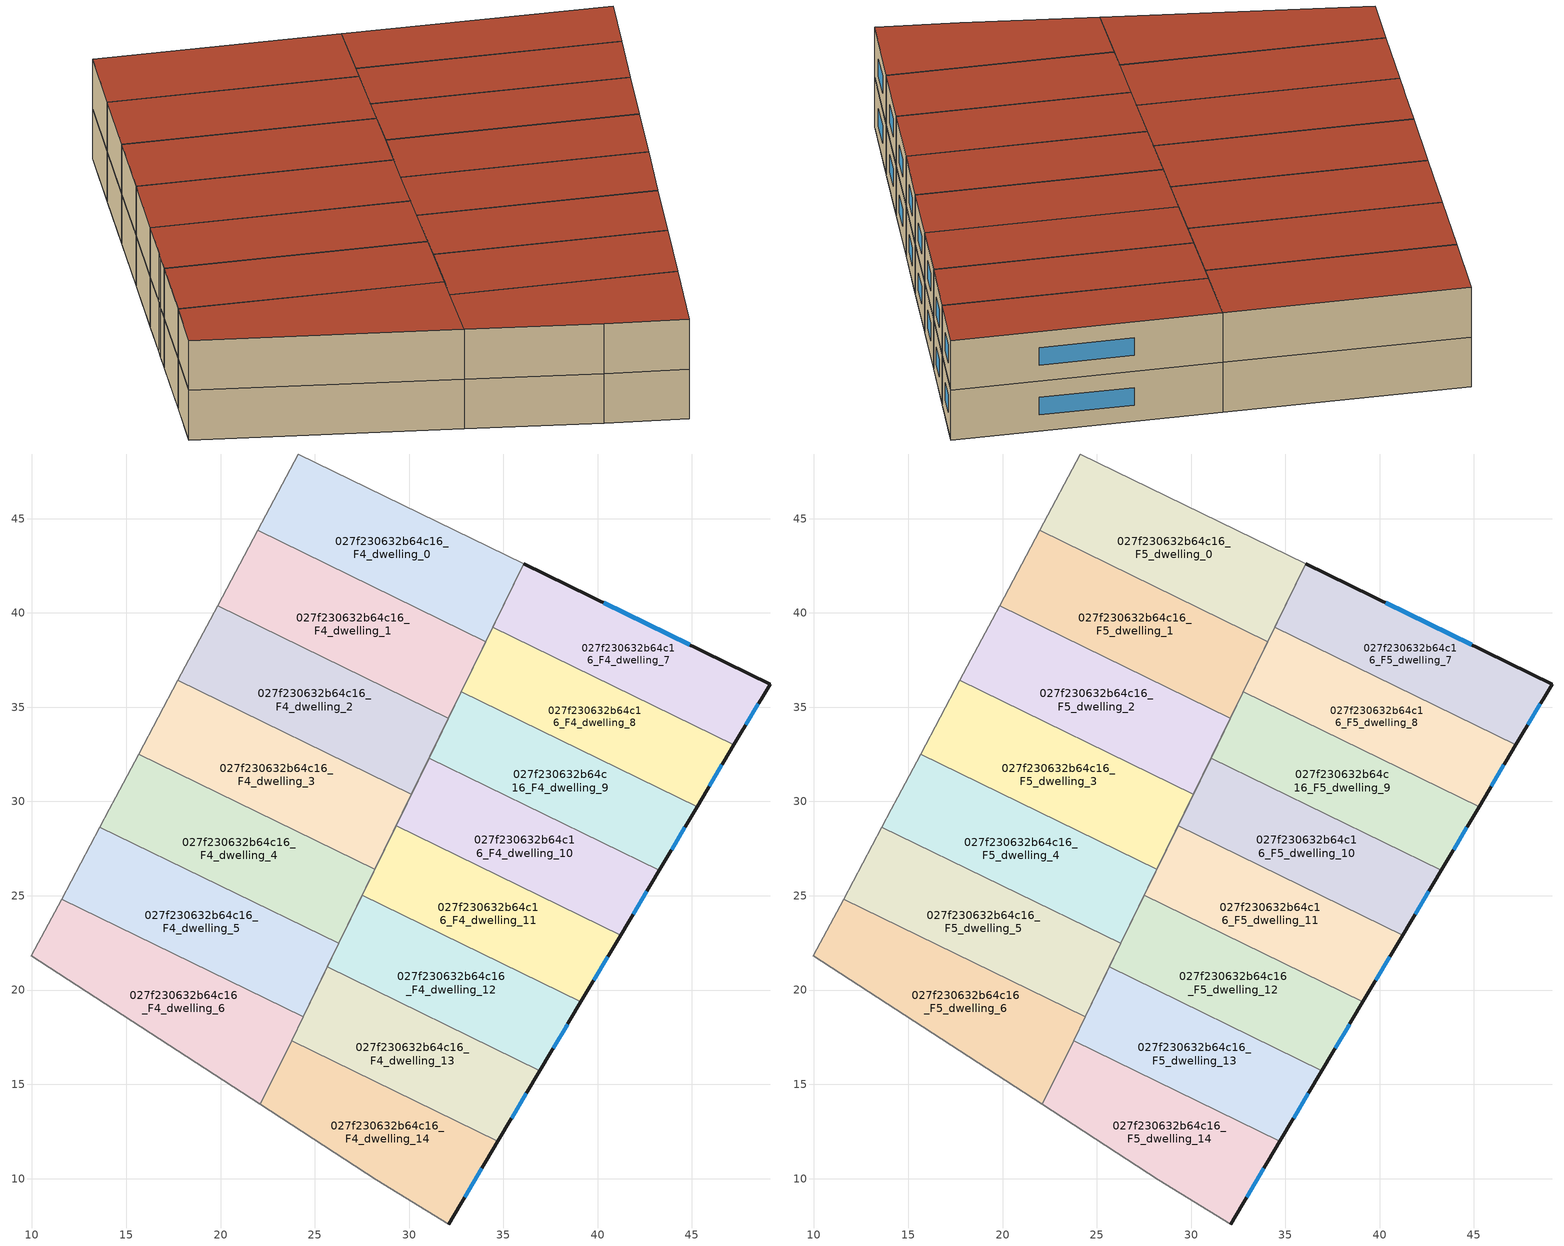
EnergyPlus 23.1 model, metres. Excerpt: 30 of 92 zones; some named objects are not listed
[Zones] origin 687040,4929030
027f230632b64c16_F4_dwelling_0
 floor to 027f230632b64c16_F3_dwelling_0 (EU_floor_Construction): 36.07,42.6 34.07,38.48 21.97,44.37 24.13,48.43 z12
 wall to 027f230632b64c16_F4_dwelling_1 (EU_wall_Construction): 21.97,44.37 34.07,38.48 z12:15
 wall adiabatic (EU_wall_Construction): 34.07,38.48 36.07,42.6 24.13,48.43 21.97,44.37 z12:15
027f230632b64c16_F4_dwelling_1
 floor to 027f230632b64c16_F3_dwelling_1 (EU_floor_Construction): 34.07,38.48 32.08,34.41 19.84,40.37 21.97,44.37 z12
 wall to 027f230632b64c16_F4_dwelling_2 (EU_wall_Construction): 19.84,40.37 32.08,34.41 z12:15
 wall adiabatic (EU_wall_Construction): 21.97,44.37 19.84,40.37 / 32.08,34.41 34.07,38.48 z12:15
027f230632b64c16_F4_dwelling_10
 floor to 027f230632b64c16_F3_dwelling_10 (EU_floor_Construction): 43.27,26.36 41.21,22.91 29.31,28.71 31.06,32.3 z12
 wall outside (EU_wall_Construction): 41.21,22.91 43.27,26.36 z12:15
 wall to 027f230632b64c16_F4_dwelling_9 (EU_wall_Construction): 43.27,26.36 31.06,32.3 z12:15
 wall to 027f230632b64c16_F4_dwelling_11 (EU_wall_Construction): 29.31,28.71 41.21,22.91 z12:15
 wall adiabatic (EU_wall_Construction): 31.06,32.3 29.31,28.71 z12:15
 window (EU_Window_Construction): 41.88,24.03 42.6,25.24 z12.98:14.02
027f230632b64c16_F4_dwelling_11
 floor to 027f230632b64c16_F3_dwelling_11 (EU_floor_Construction): 41.21,22.91 39.1,19.37 27.51,25.02 29.31,28.71 z12
 wall outside (EU_wall_Construction): 39.1,19.37 41.21,22.91 z12:15
 wall to 027f230632b64c16_F4_dwelling_12 (EU_wall_Construction): 27.51,25.02 39.1,19.37 z12:15
 wall adiabatic (EU_wall_Construction): 29.31,28.71 27.51,25.02 z12:15
 window (EU_Window_Construction): 39.79,20.52 40.53,21.76 z12.98:14.02
027f230632b64c16_F4_dwelling_12
 floor to 027f230632b64c16_F3_dwelling_12 (EU_floor_Construction): 39.1,19.37 36.94,15.74 25.67,21.22 27.51,25.02 z12
 wall outside (EU_wall_Construction): 36.94,15.74 39.1,19.37 z12:15
 wall to 027f230632b64c16_F4_dwelling_13 (EU_wall_Construction): 25.67,21.22 36.94,15.74 z12:15
 wall adiabatic (EU_wall_Construction): 27.51,25.02 25.67,21.22 z12:15
 window (EU_Window_Construction): 37.64,16.92 38.4,18.19 z12.98:14.02
027f230632b64c16_F4_dwelling_13
 floor to 027f230632b64c16_F3_dwelling_13 (EU_floor_Construction): 36.94,15.74 34.71,11.99 23.77,17.32 25.67,21.22 z12
 wall outside (EU_wall_Construction): 34.71,11.99 36.94,15.74 z12:15
 wall to 027f230632b64c16_F4_dwelling_14 (EU_wall_Construction): 23.77,17.32 34.71,11.99 z12:15
 wall to 027f230632b64c16_F4_dwelling_6 (EU_wall_Construction): 24.38,18.58 23.77,17.32 z12:15
 wall adiabatic (EU_wall_Construction): 25.67,21.22 24.38,18.58 z12:15
 window (EU_Window_Construction): 35.44,13.21 36.22,14.52 z12.98:14.02
027f230632b64c16_F4_dwelling_14
 floor to 027f230632b64c16_F3_dwelling_14 (EU_floor_Construction): 34.71,11.99 32.1,7.6 28.27,9.94 22.12,13.94 23.77,17.32 z12
 wall outside (EU_wall_Construction): 32.1,7.6 34.71,11.99 z12:15
 wall adiabatic (EU_wall_Construction): 22.12,13.94 28.27,9.94 32.1,7.6 z12:15
 wall to 027f230632b64c16_F4_dwelling_6 (EU_wall_Construction): 23.77,17.32 22.12,13.94 z12:15
 window (EU_Window_Construction): 32.95,9.03 33.86,10.56 z12.98:14.02
027f230632b64c16_F4_dwelling_2
 floor to 027f230632b64c16_F3_dwelling_2 (EU_floor_Construction): 32.08,34.41 30.13,30.39 17.74,36.42 19.84,40.37 z12
 wall to 027f230632b64c16_F4_dwelling_3 (EU_wall_Construction): 17.74,36.42 30.13,30.39 z12:15
 wall adiabatic (EU_wall_Construction): 19.84,40.37 17.74,36.42 / 30.13,30.39 32.08,34.41 z12:15
027f230632b64c16_F4_dwelling_3
 floor to 027f230632b64c16_F3_dwelling_3 (EU_floor_Construction): 30.13,30.39 28.19,26.41 15.67,32.51 17.74,36.42 z12
 wall to 027f230632b64c16_F4_dwelling_4 (EU_wall_Construction): 15.67,32.51 28.19,26.41 z12:15
 wall adiabatic (EU_wall_Construction): 17.74,36.42 15.67,32.51 / 28.19,26.41 30.13,30.39 z12:15
027f230632b64c16_F4_dwelling_4
 floor to 027f230632b64c16_F3_dwelling_4 (EU_floor_Construction): 28.19,26.41 26.27,22.47 13.6,28.64 14.11,29.59 14.45,30.22 15.67,32.51 z12
 wall adiabatic (EU_wall_Construction): 26.27,22.47 28.19,26.41 / 15.67,32.51 14.45,30.22 14.11,29.59 13.6,28.64 z12:15
 wall to 027f230632b64c16_F4_dwelling_5 (EU_wall_Construction): 13.6,28.64 26.27,22.47 z12:15
027f230632b64c16_F4_dwelling_5
 floor to 027f230632b64c16_F3_dwelling_5 (EU_floor_Construction): 26.27,22.47 24.38,18.58 11.57,24.82 13.6,28.64 z12
 wall adiabatic (EU_wall_Construction): 24.38,18.58 26.27,22.47 / 13.6,28.64 11.57,24.82 z12:15
 wall to 027f230632b64c16_F4_dwelling_6 (EU_wall_Construction): 11.57,24.82 24.38,18.58 z12:15
027f230632b64c16_F4_dwelling_6
 floor to 027f230632b64c16_F3_dwelling_6 (EU_floor_Construction): 24.38,18.58 22.12,13.94 9.98,21.83 11.57,24.82 z12
 wall adiabatic (EU_wall_Construction): 11.57,24.82 9.98,21.83 22.12,13.94 z12:15
027f230632b64c16_F4_dwelling_7
 floor to 027f230632b64c16_F3_dwelling_7 (EU_floor_Construction): 49.14,36.23 47.23,33.01 34.44,39.24 36.07,42.6 z12
 wall outside (EU_wall_Construction): 47.23,33.01 49.14,36.23 36.07,42.6 z12:15
 wall to 027f230632b64c16_F4_dwelling_8 (EU_wall_Construction): 34.44,39.24 47.23,33.01 z12:15
 wall adiabatic (EU_wall_Construction): 36.07,42.6 34.44,39.24 z12:15
 window (EU_Window_Construction): 44.89,38.3 40.32,40.53 / 47.85,34.06 48.52,35.18 z12.98:14.02
027f230632b64c16_F4_dwelling_8
 floor to 027f230632b64c16_F3_dwelling_8 (EU_floor_Construction): 47.23,33.01 45.27,29.73 32.77,35.81 34.44,39.24 z12
 wall outside (EU_wall_Construction): 45.27,29.73 47.23,33.01 z12:15
 wall to 027f230632b64c16_F4_dwelling_9 (EU_wall_Construction): 32.77,35.81 45.27,29.73 z12:15
 wall adiabatic (EU_wall_Construction): 34.44,39.24 32.77,35.81 z12:15
 window (EU_Window_Construction): 45.9,30.8 46.59,31.95 z12.98:14.02
027f230632b64c16_F4_dwelling_9
 floor to 027f230632b64c16_F3_dwelling_9 (EU_floor_Construction): 45.27,29.73 43.27,26.36 31.06,32.3 32.77,35.81 z12
 wall outside (EU_wall_Construction): 43.27,26.36 45.27,29.73 z12:15
 wall adiabatic (EU_wall_Construction): 32.77,35.81 31.06,32.3 z12:15
 window (EU_Window_Construction): 43.92,27.45 44.62,28.63 z12.98:14.02
027f230632b64c16_F5_dwelling_0
 floor to 027f230632b64c16_F4_dwelling_0 (EU_floor_Construction): 36.07,42.6 34.07,38.48 21.97,44.37 24.13,48.43 z15
 wall to 027f230632b64c16_F5_dwelling_1 (EU_wall_Construction): 21.97,44.37 34.07,38.48 z15:18
 wall adiabatic (EU_wall_Construction): 34.07,38.48 36.07,42.6 24.13,48.43 21.97,44.37 z15:18
 roof outside (EU_roof_Construction): 34.07,38.48 36.07,42.6 24.13,48.43 21.97,44.37 z18
027f230632b64c16_F5_dwelling_1
 floor to 027f230632b64c16_F4_dwelling_1 (EU_floor_Construction): 34.07,38.48 32.08,34.41 19.84,40.37 21.97,44.37 z15
 wall to 027f230632b64c16_F5_dwelling_2 (EU_wall_Construction): 19.84,40.37 32.08,34.41 z15:18
 wall adiabatic (EU_wall_Construction): 21.97,44.37 19.84,40.37 / 32.08,34.41 34.07,38.48 z15:18
 roof outside (EU_roof_Construction): 32.08,34.41 34.07,38.48 21.97,44.37 19.84,40.37 z18
027f230632b64c16_F5_dwelling_10
 floor to 027f230632b64c16_F4_dwelling_10 (EU_floor_Construction): 43.27,26.36 41.21,22.91 29.31,28.71 31.06,32.3 z15
 wall outside (EU_wall_Construction): 41.21,22.91 43.27,26.36 z15:18
 wall to 027f230632b64c16_F5_dwelling_9 (EU_wall_Construction): 43.27,26.36 31.06,32.3 z15:18
 wall to 027f230632b64c16_F5_dwelling_11 (EU_wall_Construction): 29.31,28.71 41.21,22.91 z15:18
 wall adiabatic (EU_wall_Construction): 31.06,32.3 29.31,28.71 z15:18
 window (EU_Window_Construction): 41.88,24.03 42.6,25.24 z15.98:17.02
 roof outside (EU_roof_Construction): 41.21,22.91 43.27,26.36 31.06,32.3 29.31,28.71 z18
027f230632b64c16_F5_dwelling_11
 floor to 027f230632b64c16_F4_dwelling_11 (EU_floor_Construction): 41.21,22.91 39.1,19.37 27.51,25.02 29.31,28.71 z15
 wall outside (EU_wall_Construction): 39.1,19.37 41.21,22.91 z15:18
 wall to 027f230632b64c16_F5_dwelling_12 (EU_wall_Construction): 27.51,25.02 39.1,19.37 z15:18
 wall adiabatic (EU_wall_Construction): 29.31,28.71 27.51,25.02 z15:18
 window (EU_Window_Construction): 39.79,20.52 40.53,21.76 z15.98:17.02
 roof outside (EU_roof_Construction): 39.1,19.37 41.21,22.91 29.31,28.71 27.51,25.02 z18
027f230632b64c16_F5_dwelling_12
 floor to 027f230632b64c16_F4_dwelling_12 (EU_floor_Construction): 39.1,19.37 36.94,15.74 25.67,21.22 27.51,25.02 z15
 wall outside (EU_wall_Construction): 36.94,15.74 39.1,19.37 z15:18
 wall to 027f230632b64c16_F5_dwelling_13 (EU_wall_Construction): 25.67,21.22 36.94,15.74 z15:18
 wall adiabatic (EU_wall_Construction): 27.51,25.02 25.67,21.22 z15:18
 window (EU_Window_Construction): 37.64,16.92 38.4,18.19 z15.98:17.02
 roof outside (EU_roof_Construction): 36.94,15.74 39.1,19.37 27.51,25.02 25.67,21.22 z18
027f230632b64c16_F5_dwelling_13
 floor to 027f230632b64c16_F4_dwelling_13 (EU_floor_Construction): 36.94,15.74 34.71,11.99 23.77,17.32 25.67,21.22 z15
 wall outside (EU_wall_Construction): 34.71,11.99 36.94,15.74 z15:18
 wall to 027f230632b64c16_F5_dwelling_14 (EU_wall_Construction): 23.77,17.32 34.71,11.99 z15:18
 wall to 027f230632b64c16_F5_dwelling_6 (EU_wall_Construction): 24.38,18.58 23.77,17.32 z15:18
 wall adiabatic (EU_wall_Construction): 25.67,21.22 24.38,18.58 z15:18
 window (EU_Window_Construction): 35.44,13.21 36.22,14.52 z15.98:17.02
 roof outside (EU_roof_Construction): 34.71,11.99 36.94,15.74 25.67,21.22 23.77,17.32 z18
027f230632b64c16_F5_dwelling_14
 floor to 027f230632b64c16_F4_dwelling_14 (EU_floor_Construction): 34.71,11.99 32.1,7.6 28.27,9.94 22.12,13.94 23.77,17.32 z15
 wall outside (EU_wall_Construction): 32.1,7.6 34.71,11.99 z15:18
 wall adiabatic (EU_wall_Construction): 22.12,13.94 28.27,9.94 32.1,7.6 z15:18
 wall to 027f230632b64c16_F5_dwelling_6 (EU_wall_Construction): 23.77,17.32 22.12,13.94 z15:18
 window (EU_Window_Construction): 32.95,9.03 33.86,10.56 z15.98:17.02
 roof outside (EU_roof_Construction): 32.1,7.6 34.71,11.99 23.77,17.32 22.12,13.94 28.27,9.94 z18
027f230632b64c16_F5_dwelling_2
 floor to 027f230632b64c16_F4_dwelling_2 (EU_floor_Construction): 32.08,34.41 30.13,30.39 17.74,36.42 19.84,40.37 z15
 wall to 027f230632b64c16_F5_dwelling_3 (EU_wall_Construction): 17.74,36.42 30.13,30.39 z15:18
 wall adiabatic (EU_wall_Construction): 19.84,40.37 17.74,36.42 / 30.13,30.39 32.08,34.41 z15:18
 roof outside (EU_roof_Construction): 30.13,30.39 32.08,34.41 19.84,40.37 17.74,36.42 z18
027f230632b64c16_F5_dwelling_3
 floor to 027f230632b64c16_F4_dwelling_3 (EU_floor_Construction): 30.13,30.39 28.19,26.41 15.67,32.51 17.74,36.42 z15
 wall to 027f230632b64c16_F5_dwelling_4 (EU_wall_Construction): 15.67,32.51 28.19,26.41 z15:18
 wall adiabatic (EU_wall_Construction): 17.74,36.42 15.67,32.51 / 28.19,26.41 30.13,30.39 z15:18
 roof outside (EU_roof_Construction): 28.19,26.41 30.13,30.39 17.74,36.42 15.67,32.51 z18
027f230632b64c16_F5_dwelling_4
 floor to 027f230632b64c16_F4_dwelling_4 (EU_floor_Construction): 28.19,26.41 26.27,22.47 13.6,28.64 14.11,29.59 14.45,30.22 15.67,32.51 z15
 wall adiabatic (EU_wall_Construction): 26.27,22.47 28.19,26.41 / 15.67,32.51 14.45,30.22 14.11,29.59 13.6,28.64 z15:18
 wall to 027f230632b64c16_F5_dwelling_5 (EU_wall_Construction): 13.6,28.64 26.27,22.47 z15:18
 roof outside (EU_roof_Construction): 26.27,22.47 28.19,26.41 15.67,32.51 14.45,30.22 14.11,29.59 13.6,28.64 z18
027f230632b64c16_F5_dwelling_5
 floor to 027f230632b64c16_F4_dwelling_5 (EU_floor_Construction): 26.27,22.47 24.38,18.58 11.57,24.82 13.6,28.64 z15
 wall adiabatic (EU_wall_Construction): 24.38,18.58 26.27,22.47 / 13.6,28.64 11.57,24.82 z15:18
 wall to 027f230632b64c16_F5_dwelling_6 (EU_wall_Construction): 11.57,24.82 24.38,18.58 z15:18
 roof outside (EU_roof_Construction): 24.38,18.58 26.27,22.47 13.6,28.64 11.57,24.82 z18
027f230632b64c16_F5_dwelling_6
 floor to 027f230632b64c16_F4_dwelling_6 (EU_floor_Construction): 24.38,18.58 22.12,13.94 9.98,21.83 11.57,24.82 z15
 wall adiabatic (EU_wall_Construction): 11.57,24.82 9.98,21.83 22.12,13.94 z15:18
 roof outside (EU_roof_Construction): 22.12,13.94 24.38,18.58 11.57,24.82 9.98,21.83 z18
027f230632b64c16_F5_dwelling_7
 floor to 027f230632b64c16_F4_dwelling_7 (EU_floor_Construction): 49.14,36.23 47.23,33.01 34.44,39.24 36.07,42.6 z15
 wall outside (EU_wall_Construction): 47.23,33.01 49.14,36.23 36.07,42.6 z15:18
 wall to 027f230632b64c16_F5_dwelling_8 (EU_wall_Construction): 34.44,39.24 47.23,33.01 z15:18
 wall adiabatic (EU_wall_Construction): 36.07,42.6 34.44,39.24 z15:18
 window (EU_Window_Construction): 44.89,38.3 40.32,40.53 / 47.85,34.06 48.52,35.18 z15.98:17.02
 roof outside (EU_roof_Construction): 47.23,33.01 49.14,36.23 36.07,42.6 34.44,39.24 z18
027f230632b64c16_F5_dwelling_8
 floor to 027f230632b64c16_F4_dwelling_8 (EU_floor_Construction): 47.23,33.01 45.27,29.73 32.77,35.81 34.44,39.24 z15
 wall outside (EU_wall_Construction): 45.27,29.73 47.23,33.01 z15:18
 wall to 027f230632b64c16_F5_dwelling_9 (EU_wall_Construction): 32.77,35.81 45.27,29.73 z15:18
 wall adiabatic (EU_wall_Construction): 34.44,39.24 32.77,35.81 z15:18
 window (EU_Window_Construction): 45.9,30.8 46.59,31.95 z15.98:17.02
 roof outside (EU_roof_Construction): 45.27,29.73 47.23,33.01 34.44,39.24 32.77,35.81 z18
027f230632b64c16_F5_dwelling_9
 floor to 027f230632b64c16_F4_dwelling_9 (EU_floor_Construction): 45.27,29.73 43.27,26.36 31.06,32.3 32.77,35.81 z15
 wall outside (EU_wall_Construction): 43.27,26.36 45.27,29.73 z15:18
 wall adiabatic (EU_wall_Construction): 32.77,35.81 31.06,32.3 z15:18
 window (EU_Window_Construction): 43.92,27.45 44.62,28.63 z15.98:17.02
 roof outside (EU_roof_Construction): 43.27,26.36 45.27,29.73 32.77,35.81 31.06,32.3 z18
[Building]
EU S2 Campaign: North Axis=0; Terrain=City; Solar Distribution=FullExterior
[Site:Location]
Bologna: Latitude=44.5; Longitude=11.25; Time Zone=1; Elevation=37
[SizingPeriod:WeatherFileDays]
AnnualSizingPeriod: Begin Month=1; Begin Day of Month=1; End Month=12; End Day of Month=31; Day of Week for Start Day=Monday; Use Weather File Daylight Saving Period=No; Use Weather File Rain and Snow Indicators=No
[MATERIAL]
EU_InternalMass_Material: Roughness=MediumRough; Thickness=0.1; Conductivity=1; Density=1800; Specific Heat=900; Thermal Absorptance=0.9; Solar Absorptance=0.7; Visible Absorptance=0.7
[MATERIAL:NOMASS] Roughness=MediumRough; Thermal Absorptance=0.9; Solar Absorptance=0.7; Visible Absorptance=0.7
Name | Thermal Resistance
EU_wall_NoMass | 0.905828
EU_roof_NoMass | 0.37593
EU_floor_NoMass | 0.67114
[WINDOWMATERIAL:SIMPLEGLAZINGSYSTEM]
EU_Window_SimpleGlazing: UFactor=4.52486; Solar Heat Gain Coefficient=0.85; Visible Transmittance=0.85
[CONSTRUCTION]
EU_wall_Construction: EU_wall_NoMass
EU_roof_Construction: EU_roof_NoMass
EU_floor_Construction: EU_floor_NoMass
EU_Window_Construction: EU_Window_SimpleGlazing
EU_InternalMass_Construction: EU_InternalMass_Material
[ZONE] Type=1; Multiplier=1; Ceiling Height=autocalculate; Floor Area=autocalculate; Part of Total Floor Area=Yes
Name | Volume
027f230632b64c16_F4_dwelling_0; 027f230632b64c16_F5_dwelling_0 | 183.844
027f230632b64c16_F4_dwelling_1; 027f230632b64c16_F5_dwelling_1 | 183.89
027f230632b64c16_F4_dwelling_10; 027f230632b64c16_F5_dwelling_10 | 160.898
027f230632b64c16_F4_dwelling_11; 027f230632b64c16_F5_dwelling_11 | 160.915
027f230632b64c16_F4_dwelling_12; 027f230632b64c16_F5_dwelling_12; 027f230632b64c16_F4_dwelling_14; 027f230632b64c16_F5_dwelling_14 | 160.881
027f230632b64c16_F4_dwelling_13; 027f230632b64c16_F5_dwelling_13 | 160.895
027f230632b64c16_F4_dwelling_2; 027f230632b64c16_F5_dwelling_2 | 183.866
027f230632b64c16_F4_dwelling_3; 027f230632b64c16_F5_dwelling_3 | 183.871
027f230632b64c16_F4_dwelling_4; 027f230632b64c16_F5_dwelling_4 | 183.856
027f230632b64c16_F4_dwelling_5; 027f230632b64c16_F5_dwelling_5 | 183.892
027f230632b64c16_F4_dwelling_6; 027f230632b64c16_F5_dwelling_6 | 183.874
027f230632b64c16_F4_dwelling_7; 027f230632b64c16_F5_dwelling_7 | 160.883
027f230632b64c16_F4_dwelling_8; 027f230632b64c16_F5_dwelling_8 | 160.893
027f230632b64c16_F4_dwelling_9; 027f230632b64c16_F5_dwelling_9 | 160.901
[INTERNALMASS] Construction=EU_InternalMass_Construction
Name | Zone or ZoneList | Surface Area
027f230632b64c16_F4_dwelling_0_EU_InternalMass | 027f230632b64c16_F4_dwelling_0 | 61.2814
027f230632b64c16_F4_dwelling_1_EU_InternalMass | 027f230632b64c16_F4_dwelling_1 | 61.297
027f230632b64c16_F4_dwelling_2_EU_InternalMass | 027f230632b64c16_F4_dwelling_2 | 61.2886
027f230632b64c16_F4_dwelling_3_EU_InternalMass | 027f230632b64c16_F4_dwelling_3 | 61.2901
027f230632b64c16_F4_dwelling_4_EU_InternalMass | 027f230632b64c16_F4_dwelling_4 | 61.2855
027f230632b64c16_F4_dwelling_5_EU_InternalMass | 027f230632b64c16_F4_dwelling_5 | 61.2973
027f230632b64c16_F4_dwelling_6_EU_InternalMass | 027f230632b64c16_F4_dwelling_6 | 61.2911
027f230632b64c16_F4_dwelling_7_EU_InternalMass | 027f230632b64c16_F4_dwelling_7 | 53.6277
027f230632b64c16_F4_dwelling_8_EU_InternalMass | 027f230632b64c16_F4_dwelling_8 | 53.6314
027f230632b64c16_F4_dwelling_9_EU_InternalMass | 027f230632b64c16_F4_dwelling_9 | 53.6335
027f230632b64c16_F4_dwelling_10_EU_InternalMass | 027f230632b64c16_F4_dwelling_10 | 53.6326
027f230632b64c16_F4_dwelling_11_EU_InternalMass | 027f230632b64c16_F4_dwelling_11 | 53.6381
027f230632b64c16_F4_dwelling_12_EU_InternalMass | 027f230632b64c16_F4_dwelling_12 | 53.6267
027f230632b64c16_F4_dwelling_13_EU_InternalMass | 027f230632b64c16_F4_dwelling_13 | 53.6317
027f230632b64c16_F4_dwelling_14_EU_InternalMass | 027f230632b64c16_F4_dwelling_14 | 53.6271
027f230632b64c16_F5_dwelling_0_EU_InternalMass | 027f230632b64c16_F5_dwelling_0 | 61.2814
027f230632b64c16_F5_dwelling_1_EU_InternalMass | 027f230632b64c16_F5_dwelling_1 | 61.297
027f230632b64c16_F5_dwelling_2_EU_InternalMass | 027f230632b64c16_F5_dwelling_2 | 61.2886
027f230632b64c16_F5_dwelling_3_EU_InternalMass | 027f230632b64c16_F5_dwelling_3 | 61.2901
027f230632b64c16_F5_dwelling_4_EU_InternalMass | 027f230632b64c16_F5_dwelling_4 | 61.2855
027f230632b64c16_F5_dwelling_5_EU_InternalMass | 027f230632b64c16_F5_dwelling_5 | 61.2973
027f230632b64c16_F5_dwelling_6_EU_InternalMass | 027f230632b64c16_F5_dwelling_6 | 61.2911
027f230632b64c16_F5_dwelling_7_EU_InternalMass | 027f230632b64c16_F5_dwelling_7 | 53.6277
027f230632b64c16_F5_dwelling_8_EU_InternalMass | 027f230632b64c16_F5_dwelling_8 | 53.6314
027f230632b64c16_F5_dwelling_9_EU_InternalMass | 027f230632b64c16_F5_dwelling_9 | 53.6335
027f230632b64c16_F5_dwelling_10_EU_InternalMass | 027f230632b64c16_F5_dwelling_10 | 53.6326
027f230632b64c16_F5_dwelling_11_EU_InternalMass | 027f230632b64c16_F5_dwelling_11 | 53.6381
027f230632b64c16_F5_dwelling_12_EU_InternalMass | 027f230632b64c16_F5_dwelling_12 | 53.6267
027f230632b64c16_F5_dwelling_13_EU_InternalMass | 027f230632b64c16_F5_dwelling_13 | 53.6317
027f230632b64c16_F5_dwelling_14_EU_InternalMass | 027f230632b64c16_F5_dwelling_14 | 53.6271
[OTHEREQUIPMENT] Fuel Type=Electricity; Design Level Calculation Method=Watts/Area; Power per Zone Floor Area=1; Fraction Latent=0; Fraction Radiant=0; Fraction Lost=0; Carbon Dioxide Generation Rate=0; EndUse Subcategory=EU_Step8_InternalGains
Name | Zone or ZoneList or Space or SpaceList | Schedule
EU_Step8_InternalGain_027f230632b64c16_F4_dwelling_0_f000 | 027f230632b64c16_F4_dwelling_0 | EU_Step8_GainSchedule_027f230632b64c16_F4_dwelling_0_f000
EU_Step8_InternalGain_027f230632b64c16_F4_dwelling_1_f000 | 027f230632b64c16_F4_dwelling_1 | EU_Step8_GainSchedule_027f230632b64c16_F4_dwelling_1_f000
EU_Step8_InternalGain_027f230632b64c16_F4_dwelling_2_f000 | 027f230632b64c16_F4_dwelling_2 | EU_Step8_GainSchedule_027f230632b64c16_F4_dwelling_2_f000
EU_Step8_InternalGain_027f230632b64c16_F4_dwelling_3_f000 | 027f230632b64c16_F4_dwelling_3 | EU_Step8_GainSchedule_027f230632b64c16_F4_dwelling_3_f000
EU_Step8_InternalGain_027f230632b64c16_F4_dwelling_4_f000 | 027f230632b64c16_F4_dwelling_4 | EU_Step8_GainSchedule_027f230632b64c16_F4_dwelling_4_f000
EU_Step8_InternalGain_027f230632b64c16_F4_dwelling_5_f000 | 027f230632b64c16_F4_dwelling_5 | EU_Step8_GainSchedule_027f230632b64c16_F4_dwelling_5_f000
EU_Step8_InternalGain_027f230632b64c16_F4_dwelling_6_f000 | 027f230632b64c16_F4_dwelling_6 | EU_Step8_GainSchedule_027f230632b64c16_F4_dwelling_6_f000
EU_Step8_InternalGain_027f230632b64c16_F4_dwelling_7_f000 | 027f230632b64c16_F4_dwelling_7 | EU_Step8_GainSchedule_027f230632b64c16_F4_dwelling_7_f000
EU_Step8_InternalGain_027f230632b64c16_F4_dwelling_8_f000 | 027f230632b64c16_F4_dwelling_8 | EU_Step8_GainSchedule_027f230632b64c16_F4_dwelling_8_f000
EU_Step8_InternalGain_027f230632b64c16_F4_dwelling_9_f000 | 027f230632b64c16_F4_dwelling_9 | EU_Step8_GainSchedule_027f230632b64c16_F4_dwelling_9_f000
EU_Step8_InternalGain_027f230632b64c16_F4_dwelling_10_f000 | 027f230632b64c16_F4_dwelling_10 | EU_Step8_GainSchedule_027f230632b64c16_F4_dwelling_10_f000
EU_Step8_InternalGain_027f230632b64c16_F4_dwelling_11_f000 | 027f230632b64c16_F4_dwelling_11 | EU_Step8_GainSchedule_027f230632b64c16_F4_dwelling_11_f000
EU_Step8_InternalGain_027f230632b64c16_F4_dwelling_12_f000 | 027f230632b64c16_F4_dwelling_12 | EU_Step8_GainSchedule_027f230632b64c16_F4_dwelling_12_f000
EU_Step8_InternalGain_027f230632b64c16_F4_dwelling_13_f000 | 027f230632b64c16_F4_dwelling_13 | EU_Step8_GainSchedule_027f230632b64c16_F4_dwelling_13_f000
EU_Step8_InternalGain_027f230632b64c16_F4_dwelling_14_f000 | 027f230632b64c16_F4_dwelling_14 | EU_Step8_GainSchedule_027f230632b64c16_F4_dwelling_14_f000
EU_Step8_InternalGain_027f230632b64c16_F5_dwelling_0_f000 | 027f230632b64c16_F5_dwelling_0 | EU_Step8_GainSchedule_027f230632b64c16_F5_dwelling_0_f000
EU_Step8_InternalGain_027f230632b64c16_F5_dwelling_1_f000 | 027f230632b64c16_F5_dwelling_1 | EU_Step8_GainSchedule_027f230632b64c16_F5_dwelling_1_f000
EU_Step8_InternalGain_027f230632b64c16_F5_dwelling_2_f000 | 027f230632b64c16_F5_dwelling_2 | EU_Step8_GainSchedule_027f230632b64c16_F5_dwelling_2_f000
EU_Step8_InternalGain_027f230632b64c16_F5_dwelling_3_f000 | 027f230632b64c16_F5_dwelling_3 | EU_Step8_GainSchedule_027f230632b64c16_F5_dwelling_3_f000
EU_Step8_InternalGain_027f230632b64c16_F5_dwelling_4_f000 | 027f230632b64c16_F5_dwelling_4 | EU_Step8_GainSchedule_027f230632b64c16_F5_dwelling_4_f000
EU_Step8_InternalGain_027f230632b64c16_F5_dwelling_5_f000 | 027f230632b64c16_F5_dwelling_5 | EU_Step8_GainSchedule_027f230632b64c16_F5_dwelling_5_f000
EU_Step8_InternalGain_027f230632b64c16_F5_dwelling_6_f000 | 027f230632b64c16_F5_dwelling_6 | EU_Step8_GainSchedule_027f230632b64c16_F5_dwelling_6_f000
EU_Step8_InternalGain_027f230632b64c16_F5_dwelling_7_f000 | 027f230632b64c16_F5_dwelling_7 | EU_Step8_GainSchedule_027f230632b64c16_F5_dwelling_7_f000
EU_Step8_InternalGain_027f230632b64c16_F5_dwelling_8_f000 | 027f230632b64c16_F5_dwelling_8 | EU_Step8_GainSchedule_027f230632b64c16_F5_dwelling_8_f000
EU_Step8_InternalGain_027f230632b64c16_F5_dwelling_9_f000 | 027f230632b64c16_F5_dwelling_9 | EU_Step8_GainSchedule_027f230632b64c16_F5_dwelling_9_f000
EU_Step8_InternalGain_027f230632b64c16_F5_dwelling_10_f000 | 027f230632b64c16_F5_dwelling_10 | EU_Step8_GainSchedule_027f230632b64c16_F5_dwelling_10_f000
EU_Step8_InternalGain_027f230632b64c16_F5_dwelling_11_f000 | 027f230632b64c16_F5_dwelling_11 | EU_Step8_GainSchedule_027f230632b64c16_F5_dwelling_11_f000
EU_Step8_InternalGain_027f230632b64c16_F5_dwelling_12_f000 | 027f230632b64c16_F5_dwelling_12 | EU_Step8_GainSchedule_027f230632b64c16_F5_dwelling_12_f000
EU_Step8_InternalGain_027f230632b64c16_F5_dwelling_13_f000 | 027f230632b64c16_F5_dwelling_13 | EU_Step8_GainSchedule_027f230632b64c16_F5_dwelling_13_f000
EU_Step8_InternalGain_027f230632b64c16_F5_dwelling_14_f000 | 027f230632b64c16_F5_dwelling_14 | EU_Step8_GainSchedule_027f230632b64c16_F5_dwelling_14_f000
[ZONEVENTILATION:DESIGNFLOWRATE] Schedule=EU_AlwaysOn; Design Flow Rate Calculation Method=AirChanges/Hour; Air Changes per Hour=0.73129; Ventilation Type=Natural; Fan Pressure Rise=0; Fan Total Efficiency=1; Constant Term Coefficient=1; Temperature Term Coefficient=0; Velocity Term Coefficient=0; Velocity Squared Term Coefficient=0; Minimum Indoor Temperature=-100; Maximum Indoor Temperature=100; Delta Temperature=-100; Minimum Outdoor Temperature=-100; Maximum Outdoor Temperature=100; Maximum Wind Speed=40
Name | Zone or ZoneList or Space or SpaceList
EU_ConstantAir_027f230632b64c16_F4_dwelling_0 | 027f230632b64c16_F4_dwelling_0
EU_ConstantAir_027f230632b64c16_F4_dwelling_1 | 027f230632b64c16_F4_dwelling_1
EU_ConstantAir_027f230632b64c16_F4_dwelling_2 | 027f230632b64c16_F4_dwelling_2
EU_ConstantAir_027f230632b64c16_F4_dwelling_3 | 027f230632b64c16_F4_dwelling_3
EU_ConstantAir_027f230632b64c16_F4_dwelling_4 | 027f230632b64c16_F4_dwelling_4
EU_ConstantAir_027f230632b64c16_F4_dwelling_5 | 027f230632b64c16_F4_dwelling_5
EU_ConstantAir_027f230632b64c16_F4_dwelling_6 | 027f230632b64c16_F4_dwelling_6
EU_ConstantAir_027f230632b64c16_F4_dwelling_7 | 027f230632b64c16_F4_dwelling_7
EU_ConstantAir_027f230632b64c16_F4_dwelling_8 | 027f230632b64c16_F4_dwelling_8
EU_ConstantAir_027f230632b64c16_F4_dwelling_9 | 027f230632b64c16_F4_dwelling_9
EU_ConstantAir_027f230632b64c16_F4_dwelling_10 | 027f230632b64c16_F4_dwelling_10
EU_ConstantAir_027f230632b64c16_F4_dwelling_11 | 027f230632b64c16_F4_dwelling_11
EU_ConstantAir_027f230632b64c16_F4_dwelling_12 | 027f230632b64c16_F4_dwelling_12
EU_ConstantAir_027f230632b64c16_F4_dwelling_13 | 027f230632b64c16_F4_dwelling_13
EU_ConstantAir_027f230632b64c16_F4_dwelling_14 | 027f230632b64c16_F4_dwelling_14
EU_ConstantAir_027f230632b64c16_F5_dwelling_0 | 027f230632b64c16_F5_dwelling_0
EU_ConstantAir_027f230632b64c16_F5_dwelling_1 | 027f230632b64c16_F5_dwelling_1
EU_ConstantAir_027f230632b64c16_F5_dwelling_2 | 027f230632b64c16_F5_dwelling_2
EU_ConstantAir_027f230632b64c16_F5_dwelling_3 | 027f230632b64c16_F5_dwelling_3
EU_ConstantAir_027f230632b64c16_F5_dwelling_4 | 027f230632b64c16_F5_dwelling_4
EU_ConstantAir_027f230632b64c16_F5_dwelling_5 | 027f230632b64c16_F5_dwelling_5
EU_ConstantAir_027f230632b64c16_F5_dwelling_6 | 027f230632b64c16_F5_dwelling_6
EU_ConstantAir_027f230632b64c16_F5_dwelling_7 | 027f230632b64c16_F5_dwelling_7
EU_ConstantAir_027f230632b64c16_F5_dwelling_8 | 027f230632b64c16_F5_dwelling_8
EU_ConstantAir_027f230632b64c16_F5_dwelling_9 | 027f230632b64c16_F5_dwelling_9
EU_ConstantAir_027f230632b64c16_F5_dwelling_10 | 027f230632b64c16_F5_dwelling_10
EU_ConstantAir_027f230632b64c16_F5_dwelling_11 | 027f230632b64c16_F5_dwelling_11
EU_ConstantAir_027f230632b64c16_F5_dwelling_12 | 027f230632b64c16_F5_dwelling_12
EU_ConstantAir_027f230632b64c16_F5_dwelling_13 | 027f230632b64c16_F5_dwelling_13
EU_ConstantAir_027f230632b64c16_F5_dwelling_14 | 027f230632b64c16_F5_dwelling_14
[HVACTEMPLATE:ZONE:IDEALLOADSAIRSYSTEM] System Availability Schedule=EU_AlwaysOn; Maximum Heating Supply Air Temperature=50; Minimum Cooling Supply Air Temperature=13; Maximum Heating Supply Air Humidity Ratio=0.0156; Minimum Cooling Supply Air Humidity Ratio=0.0077; Heating Limit=NoLimit; Cooling Limit=NoLimit; Heating Availability Schedule=EU_AlwaysOn; Cooling Availability Schedule=EU_CoolingOff; Dehumidification Control Type=ConstantSensibleHeatRatio; Cooling Sensible Heat Ratio=0.7; Dehumidification Setpoint=60; Humidification Control Type=None; Humidification Setpoint=30; Outdoor Air Method=None; Outdoor Air Flow Rate per Person=0.00944; Outdoor Air Flow Rate per Zone Floor Area=0; Outdoor Air Flow Rate per Zone=0; Demand Controlled Ventilation Type=None; Outdoor Air Economizer Type=NoEconomizer; Heat Recovery Type=None; Sensible Heat Recovery Effectiveness=0.7; Latent Heat Recovery Effectiveness=0.65
Name | Template Thermostat
027f230632b64c16_F4_dwelling_0 | EU_HeatOnly_027f230632b64c16_F4_dwelling_0
027f230632b64c16_F4_dwelling_1 | EU_HeatOnly_027f230632b64c16_F4_dwelling_1
027f230632b64c16_F4_dwelling_2 | EU_HeatOnly_027f230632b64c16_F4_dwelling_2
027f230632b64c16_F4_dwelling_3 | EU_HeatOnly_027f230632b64c16_F4_dwelling_3
027f230632b64c16_F4_dwelling_4 | EU_HeatOnly_027f230632b64c16_F4_dwelling_4
027f230632b64c16_F4_dwelling_5 | EU_HeatOnly_027f230632b64c16_F4_dwelling_5
027f230632b64c16_F4_dwelling_6 | EU_HeatOnly_027f230632b64c16_F4_dwelling_6
027f230632b64c16_F4_dwelling_7 | EU_HeatOnly_027f230632b64c16_F4_dwelling_7
027f230632b64c16_F4_dwelling_8 | EU_HeatOnly_027f230632b64c16_F4_dwelling_8
027f230632b64c16_F4_dwelling_9 | EU_HeatOnly_027f230632b64c16_F4_dwelling_9
027f230632b64c16_F4_dwelling_10 | EU_HeatOnly_027f230632b64c16_F4_dwelling_10
027f230632b64c16_F4_dwelling_11 | EU_HeatOnly_027f230632b64c16_F4_dwelling_11
027f230632b64c16_F4_dwelling_12 | EU_HeatOnly_027f230632b64c16_F4_dwelling_12
027f230632b64c16_F4_dwelling_13 | EU_HeatOnly_027f230632b64c16_F4_dwelling_13
027f230632b64c16_F4_dwelling_14 | EU_HeatOnly_027f230632b64c16_F4_dwelling_14
027f230632b64c16_F5_dwelling_0 | EU_HeatOnly_027f230632b64c16_F5_dwelling_0
027f230632b64c16_F5_dwelling_1 | EU_HeatOnly_027f230632b64c16_F5_dwelling_1
027f230632b64c16_F5_dwelling_2 | EU_HeatOnly_027f230632b64c16_F5_dwelling_2
027f230632b64c16_F5_dwelling_3 | EU_HeatOnly_027f230632b64c16_F5_dwelling_3
027f230632b64c16_F5_dwelling_4 | EU_HeatOnly_027f230632b64c16_F5_dwelling_4
027f230632b64c16_F5_dwelling_5 | EU_HeatOnly_027f230632b64c16_F5_dwelling_5
027f230632b64c16_F5_dwelling_6 | EU_HeatOnly_027f230632b64c16_F5_dwelling_6
027f230632b64c16_F5_dwelling_7 | EU_HeatOnly_027f230632b64c16_F5_dwelling_7
027f230632b64c16_F5_dwelling_8 | EU_HeatOnly_027f230632b64c16_F5_dwelling_8
027f230632b64c16_F5_dwelling_9 | EU_HeatOnly_027f230632b64c16_F5_dwelling_9
027f230632b64c16_F5_dwelling_10 | EU_HeatOnly_027f230632b64c16_F5_dwelling_10
027f230632b64c16_F5_dwelling_11 | EU_HeatOnly_027f230632b64c16_F5_dwelling_11
027f230632b64c16_F5_dwelling_12 | EU_HeatOnly_027f230632b64c16_F5_dwelling_12
027f230632b64c16_F5_dwelling_13 | EU_HeatOnly_027f230632b64c16_F5_dwelling_13
027f230632b64c16_F5_dwelling_14 | EU_HeatOnly_027f230632b64c16_F5_dwelling_14
[SIZING:ZONE] Zone Cooling Design Supply Air Temperature Input Method=SupplyAirTemperature; Zone Cooling Design Supply Air Temperature=13; Zone Heating Design Supply Air Temperature Input Method=SupplyAirTemperature; Zone Heating Design Supply Air Temperature=50; Zone Cooling Design Supply Air Humidity Ratio=0.008; Zone Heating Design Supply Air Humidity Ratio=0.008; Cooling Design Air Flow Method=DesignDay; Cooling Design Air Flow Rate=0; Cooling Minimum Air Flow per Zone Floor Area=0.000762; Cooling Minimum Air Flow=0; Cooling Minimum Air Flow Fraction=0.2; Heating Design Air Flow Method=DesignDay; Heating Design Air Flow Rate=0; Heating Maximum Air Flow per Zone Floor Area=0.002032; Heating Maximum Air Flow=0.141576; Heating Maximum Air Flow Fraction=0.3; Account for Dedicated Outdoor Air System=No; Dedicated Outdoor Air System Control Strategy=NeutralSupplyAir; Dedicated Outdoor Air Low Setpoint Temperature for Design=autosize; Dedicated Outdoor Air High Setpoint Temperature for Design=autosize; Zone Load Sizing Method=Sensible Load Only No Latent Load; Zone Latent Cooling Design Supply Air Humidity Ratio Input Method=HumidityRatioDifference; Zone Cooling Design Supply Air Humidity Ratio Difference=0.005; Zone Latent Heating Design Supply Air Humidity Ratio Input Method=HumidityRatioDifference; Zone Humidification Design Supply Air Humidity Ratio Difference=0.005
027f230632b64c16_F4_dwelling_0; 027f230632b64c16_F4_dwelling_1; 027f230632b64c16_F4_dwelling_2; 027f230632b64c16_F4_dwelling_3; 027f230632b64c16_F4_dwelling_4; 027f230632b64c16_F4_dwelling_5; 027f230632b64c16_F4_dwelling_6; 027f230632b64c16_F4_dwelling_7; 027f230632b64c16_F4_dwelling_8; 027f230632b64c16_F4_dwelling_9; 027f230632b64c16_F4_dwelling_10; 027f230632b64c16_F4_dwelling_11; 027f230632b64c16_F4_dwelling_12; 027f230632b64c16_F4_dwelling_13; 027f230632b64c16_F4_dwelling_14; 027f230632b64c16_F5_dwelling_0; 027f230632b64c16_F5_dwelling_1; 027f230632b64c16_F5_dwelling_2; 027f230632b64c16_F5_dwelling_3; 027f230632b64c16_F5_dwelling_4; 027f230632b64c16_F5_dwelling_5; 027f230632b64c16_F5_dwelling_6; 027f230632b64c16_F5_dwelling_7; 027f230632b64c16_F5_dwelling_8; 027f230632b64c16_F5_dwelling_9; 027f230632b64c16_F5_dwelling_10; 027f230632b64c16_F5_dwelling_11; 027f230632b64c16_F5_dwelling_12; 027f230632b64c16_F5_dwelling_13; 027f230632b64c16_F5_dwelling_14
[SCHEDULE:CONSTANT]
Name | Hourly Value
EU_AlwaysOn | 1
EU_CoolingOff | 0
[SCHEDULE:FILE] Column Number=1; Rows to Skip at Top=0; Number of Hours of Data=8760; Column Separator=Comma; Interpolate to Timestep=No; Minutes per Item=60; Adjust Schedule for Daylight Savings=Yes
Name | File
EU_Step8_GainSchedule_027f230632b64c16_F4_dwelling_0_f000 | ../../schedules/027f230632b64c16/027f230632b64c16_F4_dwelling_0_f000_gain.csv
EU_Step8_GainSchedule_027f230632b64c16_F4_dwelling_1_f000 | ../../schedules/027f230632b64c16/027f230632b64c16_F4_dwelling_1_f000_gain.csv
EU_Step8_GainSchedule_027f230632b64c16_F4_dwelling_2_f000 | ../../schedules/027f230632b64c16/027f230632b64c16_F4_dwelling_2_f000_gain.csv
EU_Step8_GainSchedule_027f230632b64c16_F4_dwelling_3_f000 | ../../schedules/027f230632b64c16/027f230632b64c16_F4_dwelling_3_f000_gain.csv
EU_Step8_GainSchedule_027f230632b64c16_F4_dwelling_4_f000 | ../../schedules/027f230632b64c16/027f230632b64c16_F4_dwelling_4_f000_gain.csv
EU_Step8_GainSchedule_027f230632b64c16_F4_dwelling_5_f000 | ../../schedules/027f230632b64c16/027f230632b64c16_F4_dwelling_5_f000_gain.csv
EU_Step8_GainSchedule_027f230632b64c16_F4_dwelling_6_f000 | ../../schedules/027f230632b64c16/027f230632b64c16_F4_dwelling_6_f000_gain.csv
EU_Step8_GainSchedule_027f230632b64c16_F4_dwelling_7_f000 | ../../schedules/027f230632b64c16/027f230632b64c16_F4_dwelling_7_f000_gain.csv
EU_Step8_GainSchedule_027f230632b64c16_F4_dwelling_8_f000 | ../../schedules/027f230632b64c16/027f230632b64c16_F4_dwelling_8_f000_gain.csv
EU_Step8_GainSchedule_027f230632b64c16_F4_dwelling_9_f000 | ../../schedules/027f230632b64c16/027f230632b64c16_F4_dwelling_9_f000_gain.csv
EU_Step8_GainSchedule_027f230632b64c16_F4_dwelling_10_f000 | ../../schedules/027f230632b64c16/027f230632b64c16_F4_dwelling_10_f000_gain.csv
EU_Step8_GainSchedule_027f230632b64c16_F4_dwelling_11_f000 | ../../schedules/027f230632b64c16/027f230632b64c16_F4_dwelling_11_f000_gain.csv
EU_Step8_GainSchedule_027f230632b64c16_F4_dwelling_12_f000 | ../../schedules/027f230632b64c16/027f230632b64c16_F4_dwelling_12_f000_gain.csv
EU_Step8_GainSchedule_027f230632b64c16_F4_dwelling_13_f000 | ../../schedules/027f230632b64c16/027f230632b64c16_F4_dwelling_13_f000_gain.csv
EU_Step8_GainSchedule_027f230632b64c16_F4_dwelling_14_f000 | ../../schedules/027f230632b64c16/027f230632b64c16_F4_dwelling_14_f000_gain.csv
EU_Step8_GainSchedule_027f230632b64c16_F5_dwelling_0_f000 | ../../schedules/027f230632b64c16/027f230632b64c16_F5_dwelling_0_f000_gain.csv
EU_Step8_GainSchedule_027f230632b64c16_F5_dwelling_1_f000 | ../../schedules/027f230632b64c16/027f230632b64c16_F5_dwelling_1_f000_gain.csv
EU_Step8_GainSchedule_027f230632b64c16_F5_dwelling_2_f000 | ../../schedules/027f230632b64c16/027f230632b64c16_F5_dwelling_2_f000_gain.csv
EU_Step8_GainSchedule_027f230632b64c16_F5_dwelling_3_f000 | ../../schedules/027f230632b64c16/027f230632b64c16_F5_dwelling_3_f000_gain.csv
EU_Step8_GainSchedule_027f230632b64c16_F5_dwelling_4_f000 | ../../schedules/027f230632b64c16/027f230632b64c16_F5_dwelling_4_f000_gain.csv
EU_Step8_GainSchedule_027f230632b64c16_F5_dwelling_5_f000 | ../../schedules/027f230632b64c16/027f230632b64c16_F5_dwelling_5_f000_gain.csv
EU_Step8_GainSchedule_027f230632b64c16_F5_dwelling_6_f000 | ../../schedules/027f230632b64c16/027f230632b64c16_F5_dwelling_6_f000_gain.csv
EU_Step8_GainSchedule_027f230632b64c16_F5_dwelling_7_f000 | ../../schedules/027f230632b64c16/027f230632b64c16_F5_dwelling_7_f000_gain.csv
EU_Step8_GainSchedule_027f230632b64c16_F5_dwelling_8_f000 | ../../schedules/027f230632b64c16/027f230632b64c16_F5_dwelling_8_f000_gain.csv
EU_Step8_GainSchedule_027f230632b64c16_F5_dwelling_9_f000 | ../../schedules/027f230632b64c16/027f230632b64c16_F5_dwelling_9_f000_gain.csv
EU_Step8_GainSchedule_027f230632b64c16_F5_dwelling_10_f000 | ../../schedules/027f230632b64c16/027f230632b64c16_F5_dwelling_10_f000_gain.csv
EU_Step8_GainSchedule_027f230632b64c16_F5_dwelling_11_f000 | ../../schedules/027f230632b64c16/027f230632b64c16_F5_dwelling_11_f000_gain.csv
EU_Step8_GainSchedule_027f230632b64c16_F5_dwelling_12_f000 | ../../schedules/027f230632b64c16/027f230632b64c16_F5_dwelling_12_f000_gain.csv
EU_Step8_GainSchedule_027f230632b64c16_F5_dwelling_13_f000 | ../../schedules/027f230632b64c16/027f230632b64c16_F5_dwelling_13_f000_gain.csv
EU_Step8_GainSchedule_027f230632b64c16_F5_dwelling_14_f000 | ../../schedules/027f230632b64c16/027f230632b64c16_F5_dwelling_14_f000_gain.csv
